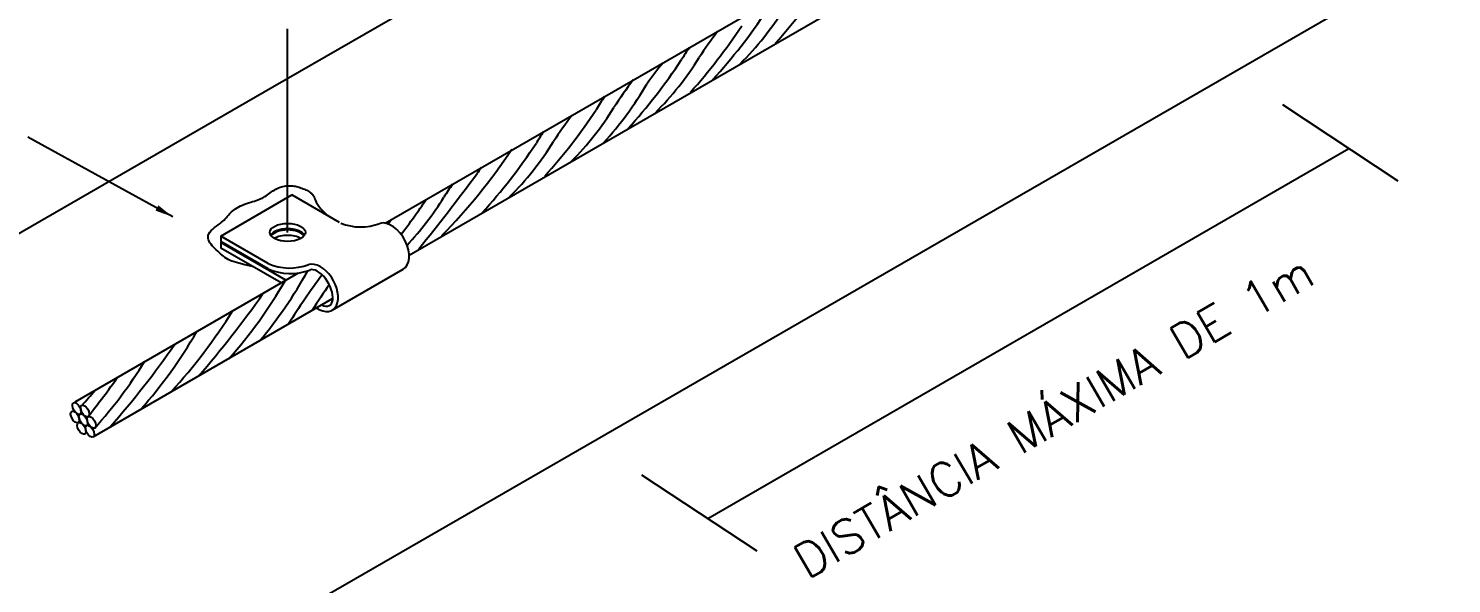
# Model space of a CAD drawing. Header units: millimetres. Extents: x -6448.6 to -6427.1, y -4392.2 to -4377.4.
# Drawn here: x -6443.34 to -6435.04, y -4386.2 to -4382.97 of the extents above; entities that cross this region are included whole.
import ezdxf

# ---------------------------------------------------------------- set-up
doc = ezdxf.new("R2010")
doc.units = ezdxf.units.MM
doc.header["$LTSCALE"] = 10
doc.linetypes.add('DASHDOT', pattern=[1, 0.5, -0.25, 0, -0.25])
doc.layers.add('Termotécnica', color=7, linetype='Continuous')
doc.styles.add('r80', font='romans.shx')

msp = doc.modelspace()

# ---------------------------------------------------------------- linework, layer by layer
at = {"layer": 'Termotécnica', "color": 2}
for p, q in [((-6442.2827, -4386.6626), (-6431.0513, -4380.188)), ((-6441.9132, -4383.3071), (-6437.6413, -4380.8445)), ((-6440.74, -4383.8019), (-6437.5073, -4381.9373)), ((-6441.1176, -4384.2883), (-6437.392, -4382.1365)), ((-6444.8513, -4385.0008), (-6441.9132, -4383.3071)), ((-6442.4968, -4384.0645), (-6443.3418, -4383.599)), ((-6441.259, -4384.1011), (-6440.74, -4383.8019)), ((-6442.217, -4384.1763), (-6441.8021, -4383.9368)), ((-6441.5252, -4384.0966), (-6441.8021, -4383.9368)), ((-6442.217, -4384.1763), (-6442.217, -4384.2083)), ((-6441.9401, -4384.3362), (-6442.217, -4384.1763)), ((-6441.9404, -4384.368), (-6442.217, -4384.2083)), ((-6442.217, -4384.2147), (-6442.2114, -4384.2115)), ((-6442.217, -4384.2147), (-6442.217, -4384.2466)), ((-6441.8368, -4384.4341), (-6442.217, -4384.2147)), ((-6441.8645, -4384.4501), (-6442.217, -4384.2466)), ((-6443.0665, -4385.143), (-6441.7626, -4384.3914)), ((-6441.5672, -4384.6087), (-6441.1523, -4384.3691)), ((-6442.9599, -4385.3465), (-6441.5643, -4384.5408))]:
    msp.add_line(p, q, dxfattribs=at)
at = {"layer": 'Termotécnica', "color": 1, "linetype": 'DASHDOT'}
for p, q in [((-6441.827, -4383.4407), (-6441.827, -4382.9686)), ((-6441.827, -4384.1553), (-6441.827, -4383.1854))]:
    msp.add_line(p, q, dxfattribs=at)
at = {"layer": 'Termotécnica', "color": 1}
for p, q in [((-6436.0258, -4383.4101), (-6435.3536, -4383.8549)), ((-6439.3763, -4385.8236), (-6435.6392, -4383.666)), ((-6439.7629, -4385.5677), (-6439.0907, -4386.0125))]:
    msp.add_line(p, q, dxfattribs=at)
msp.add_lwpolyline([(-6442.0313, -4384.3538), (-6442.0757, -4384.344), (-6442.1107, -4384.3353), (-6442.1376, -4384.3274), (-6442.1578, -4384.3203), (-6442.1729, -4384.3137), (-6442.1841, -4384.3073), (-6442.193, -4384.301), (-6442.2009, -4384.2945), (-6442.209, -4384.2877), (-6442.2173, -4384.2805), (-6442.2259, -4384.2731), (-6442.2345, -4384.2654), (-6442.2431, -4384.2575), (-6442.2514, -4384.2494), (-6442.2593, -4384.2411), (-6442.2668, -4384.2327), (-6442.2736, -4384.2243), (-6442.2796, -4384.2157), (-6442.2845, -4384.2071), (-6442.2882, -4384.1984), (-6442.2903, -4384.1896), (-6442.2907, -4384.1808), (-6442.2892, -4384.1719), (-6442.2855, -4384.1629), (-6442.2796, -4384.1538), (-6442.2717, -4384.1447), (-6442.2625, -4384.1358), (-6442.2523, -4384.127), (-6442.2417, -4384.1186), (-6442.2311, -4384.1105), (-6442.221, -4384.1029), (-6442.2119, -4384.0959), (-6442.2042, -4384.0895), (-6442.1977, -4384.0836), (-6442.1922, -4384.0782), (-6442.1874, -4384.073), (-6442.183, -4384.068), (-6442.1789, -4384.063), (-6442.1748, -4384.0579), (-6442.1703, -4384.0526), (-6442.1653, -4384.047), (-6442.1598, -4384.0411), (-6442.1536, -4384.0351), (-6442.1468, -4384.029), (-6442.1393, -4384.0229), (-6442.131, -4384.0169), (-6442.1219, -4384.0111), (-6442.1121, -4384.0056), (-6442.1014, -4384.0005), (-6442.09, -4383.9958), (-6442.0783, -4383.9913), (-6442.0662, -4383.9871), (-6442.0541, -4383.9832), (-6442.0422, -4383.9794), (-6442.0307, -4383.9758), (-6442.0197, -4383.9724), (-6442.0095, -4383.969), (-6442, -4383.9656), (-6441.991, -4383.9621), (-6441.9825, -4383.9585), (-6441.9743, -4383.9548), (-6441.9665, -4383.9507), (-6441.9588, -4383.9463), (-6441.9511, -4383.9416), (-6441.9434, -4383.9364), (-6441.9357, -4383.9309), (-6441.928, -4383.9251), (-6441.9201, -4383.9194), (-6441.9122, -4383.9137), (-6441.9042, -4383.9083), (-6441.8961, -4383.9033), (-6441.8879, -4383.8987), (-6441.8796, -4383.8949), (-6441.8712, -4383.8916), (-6441.8627, -4383.8889), (-6441.8543, -4383.8868), (-6441.8458, -4383.8852), (-6441.8374, -4383.884), (-6441.8291, -4383.8833), (-6441.8209, -4383.8829), (-6441.8129, -4383.883), (-6441.805, -4383.8833), (-6441.7972, -4383.884), (-6441.7895, -4383.885), (-6441.7818, -4383.8863), (-6441.7742, -4383.888), (-6441.7666, -4383.8899), (-6441.759, -4383.8921), (-6441.7513, -4383.8946), (-6441.7437, -4383.8973), (-6441.7362, -4383.9002), (-6441.7289, -4383.9033), (-6441.7218, -4383.9065), (-6441.715, -4383.9098), (-6441.7087, -4383.9132), (-6441.7028, -4383.9166), (-6441.6975, -4383.9201), (-6441.6926, -4383.9236), (-6441.6882, -4383.9274), (-6441.6842, -4383.9315), (-6441.6805, -4383.936), (-6441.6771, -4383.9411), (-6441.6739, -4383.9468), (-6441.671, -4383.9532), (-6441.6681, -4383.9606), (-6441.6646, -4383.969), (-6441.66, -4383.9787), (-6441.6535, -4383.99), (-6441.6446, -4384.0031), (-6441.6325, -4384.0183), (-6441.6166, -4384.0357), (-6441.5963, -4384.0556)], dxfattribs=at)
for centre, radius, start, end in [((-6441.5183, -4380.782), 3.4033, 318.18093, 326.42645), ((-6441.8689, -4380.9792), 3.4033, 317.81392, 326.42645), ((-6440.4413, -4381.9124), 1.7772, 314.85085, 328.21026), ((-6442.0145, -4381.0688), 3.4033, 318.18093, 326.42645), ((-6437.5721, -4384.326), 2.204, 142.49014, 147.30418), ((-6442.3651, -4381.266), 3.4033, 317.81392, 326.42645), ((-6440.9375, -4382.1992), 1.7772, 314.85085, 328.21026), ((-6438.3574, -4383.8428), 1.3625, 145.93717, 149.34171), ((-6438.263, -4384.3138), 1.7903, 140.12139, 145.1211), ((-6441.5061, -4382.2472), 2.0581, 317.74159, 329.55651), ((-6438.0705, -4384.6181), 2.204, 142.16311, 147.30418), ((-6438.8558, -4384.1349), 1.3625, 145.50024, 149.34171), ((-6442.8635, -4381.5581), 3.4033, 318.18093, 326.42645), ((-6438.4211, -4384.8153), 2.204, 142.49014, 147.30418), ((-6441.4359, -4382.4913), 1.7772, 315.36693, 328.21026), ((-6443.2141, -4381.7553), 3.4033, 317.81392, 326.42645), ((-6441.7865, -4382.6885), 1.7772, 314.85085, 328.21026), ((-6439.2064, -4384.3322), 1.3625, 145.93717, 149.34171), ((-6443.3556, -4381.7884), 3.4033, 315.51778, 326.42645), ((-6451.7195, -4375.6477), 13.6967, 321.09088, 323.40859), ((-6439.2535, -4384.8362), 1.7903, 143.73068, 145.1211), ((-6439.061, -4385.1405), 2.204, 144.91431, 147.30418), ((-6443.854, -4382.0805), 3.4033, 322.2201, 326.42645), ((-6442.4264, -4383.0137), 1.7772, 316.81254, 328.21026), ((-6439.4116, -4385.3377), 2.204, 145.17452, 146.04281), ((-6443.9469, -4383.1393), 2.5582, 319.89764, 331.02497), ((-6444.1627, -4383.1087), 2.674, 318.22973, 330.21708), ((-6438.021, -4387.0839), 4.4924, 143.35926, 147.78678), ((-6437.8808, -4387.0021), 4.4924, 145.51119, 147.78678), ((-6446.561, -4381.306), 5.5992, 318.82064, 325.09035), ((-6445.0264, -4382.798), 3.4033, 317.80346, 327.82651), ((-6447.0759, -4381.6027), 5.5992, 318.82064, 325.09035), ((-6444.6776, -4383.4054), 2.674, 318.22973, 330.21708), ((-6444.9922, -4383.4679), 2.74, 318.1414, 328.31865), ((-6447.3629, -4381.7707), 5.575, 321.75506, 324.60203), ((-6444.4625, -4383.8149), 1.9694, 316.77146, 320.18871)]:
    msp.add_arc(centre, radius, start, end, dxfattribs=at)
at = {"layer": 'Termotécnica', "color": 2}
for centre, radius, start, end in [((-6441.4006, -4383.8149), 0.3085, 247.79692, 291.22763), ((-6441.8107, -4384.0699), 0.325, 246.48565, 290.45877), ((-6441.815, -4384.0575), 0.3055, 245.7672, 291.33761)]:
    msp.add_arc(centre, radius, start, end, dxfattribs=at)
for centre, major_axis in [((-6441.827, -4384.1553), (0.1037, 0)), ((-6443.0667, -4385.2313), (-0.0192, 0.0333)), ((-6443.0565, -4385.1819), (-0.0192, 0.0333)), ((-6443.0185, -4385.2479), (-0.0192, 0.0333)), ((-6443.0092, -4385.1963), (-0.0192, 0.0333)), ((-6443.0287, -4385.2973), (-0.0192, 0.0333)), ((-6442.98, -4385.3145), (-0.0192, 0.0333)), ((-6442.9707, -4385.263), (-0.0192, 0.0333))]:
    msp.add_ellipse(centre, major_axis=major_axis, ratio=0.509483, dxfattribs=at)
for centre, major_axis, ratio, start_param, end_param in [((-6441.827, -4384.1873), (-0.1037, 0), 0.509483, 3.446392, 5.981093), ((-6441.827, -4384.1937), (-0.1037, 0), 0.509483, 3.513376, 5.911341), ((-6441.2276, -4384.2387), (-0.0753, 0.1304), 0.613222, 3.119686, 6.12017), ((-6441.827, -4384.2256), (-0.1037, 0), 0.509483, 3.869331, 5.556419), ((-6441.6425, -4384.4782), (-0.0753, 0.1304), 0.613222, 2.249611, 6.12017), ((-6441.6422, -4384.4787), (-0.0591, 0.1023), 0.509483, 2.479183, 6.206799)]:
    msp.add_ellipse(centre, major_axis=major_axis, ratio=ratio, start_param=start_param, end_param=end_param, dxfattribs=at)
msp.add_solid([(-6442.5804, -4383.9976), (-6442.5976, -4384.0283), (-6442.4968, -4384.0645)], dxfattribs=at)

# ---------------------------------------------------------------- texts
at = {"layer": 'Termotécnica', "color": 2, "style": 'r80'}
msp.add_text('DISTÂNCIA MÁXIMA DE 1m', height=0.2, rotation=30.23539, dxfattribs=at).set_placement((-6438.7976, -4386.1811))

doc.saveas('drawing.dxf')
